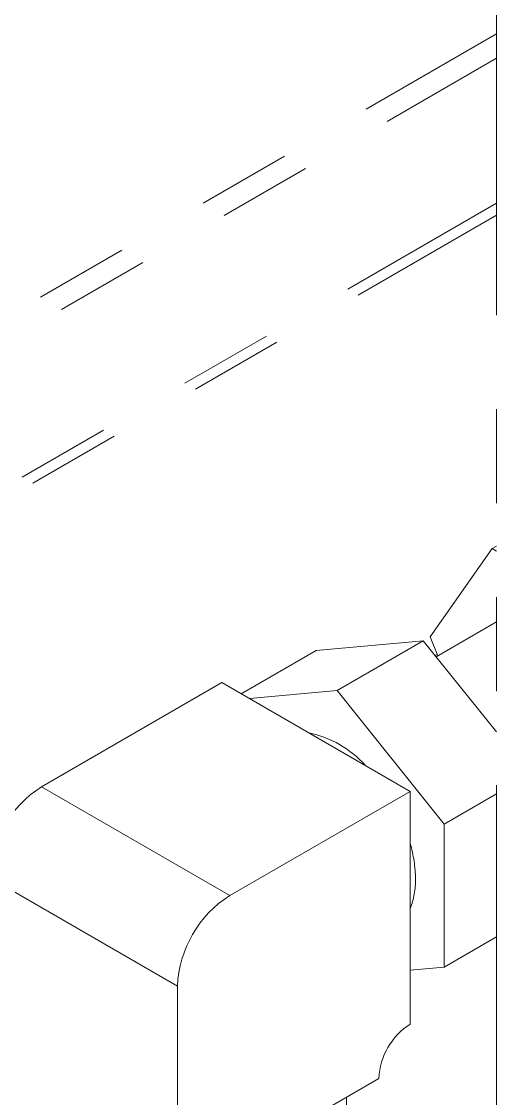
# Paper-space layout 'Blatt1' of a CAD drawing. Header units: millimetres. Extents: x 0 to 1189, y 0 to 841.
# Drawn here: x 861.99 to 868.41, y 177.46 to 192 of the extents above; entities that cross this region are included whole.
import ezdxf

# ---------------------------------------------------------------- set-up
doc = ezdxf.new("R2010")
doc.units = ezdxf.units.MM
doc.linetypes.add('PHANTOM', pattern=[12.7, 6.35, -1.27, 1.27, -1.27, 1.27, -1.27])

psp = doc.layouts.new('Blatt1')

# ---------------------------------------------------------------- linework, layer by layer
at = {"color": 7, "linetype": 'PHANTOM', "lineweight": 18}
for p, q in [((868.41, 219.788), (868.41, 171.491)), ((855.648, 184.469), (868.41, 191.836)), ((855.931, 184.306), (868.41, 191.509)), ((855.542, 181.958), (868.41, 189.386)), ((868.352, 184.884), (868.41, 184.917)), ((867.515, 183.693), (868.352, 184.884)), ((868.352, 184.884), (868.41, 184.851)), ((868.41, 183.893), (867.595, 183.423)), ((867.421, 183.639), (865.972, 183.509)), ((866.255, 182.966), (867.421, 183.639)), ((868.41, 182.41), (867.421, 183.639)), ((867.615, 183.435), (867.515, 183.693)), ((865.972, 183.509), (864.958, 182.924)), ((867.608, 183.454), (867.582, 183.439)), ((864.699, 183.074), (862.259, 181.666)), ((864.699, 183.074), (867.244, 181.604)), ((866.255, 182.966), (865.07, 182.86)), ((867.704, 181.162), (866.255, 182.966)), ((864.805, 180.196), (867.244, 181.604)), ((867.244, 181.604), (867.244, 178.461)), ((868.41, 181.57), (867.704, 181.162)), ((867.704, 179.229), (867.704, 181.162)), ((868.41, 179.637), (867.704, 179.229)), ((867.244, 179.188), (867.704, 179.229)), ((864.098, 176.154), (864.098, 178.971)), ((866.82, 177.726), (864.098, 176.154)), ((866.384, 177.474), (866.384, 176.304))]:
    psp.add_line(p, q, dxfattribs=at)
at = {"color": 8, "linetype": 'PHANTOM', "lineweight": 18}
for p, q in [((855.401, 182.04), (868.41, 189.55)), ((862.259, 181.666), (864.805, 180.196)), ((864.098, 178.971), (861.552, 180.441))]:
    psp.add_line(p, q, dxfattribs=at)
at = {"color": 7, "linetype": 'PHANTOM', "lineweight": 18}
for centre, radius, start, end in [((865.582, 181.01), 1.416, 41.9185, 78.0869), ((863.088, 180.371), 1.537, 122.6055, 177.3945), ((865.481, 180.396), 1.834, 0.7615, 15.9803), ((866.292, 180.396), 1.023, 338.5309, 1.365), ((865.633, 178.902), 1.537, 122.6055, 177.3945), ((867.741, 177.684), 0.922, 122.6055, 177.3945)]:
    psp.add_arc(centre, radius, start, end, dxfattribs=at)

doc.saveas('drawing.dxf')
